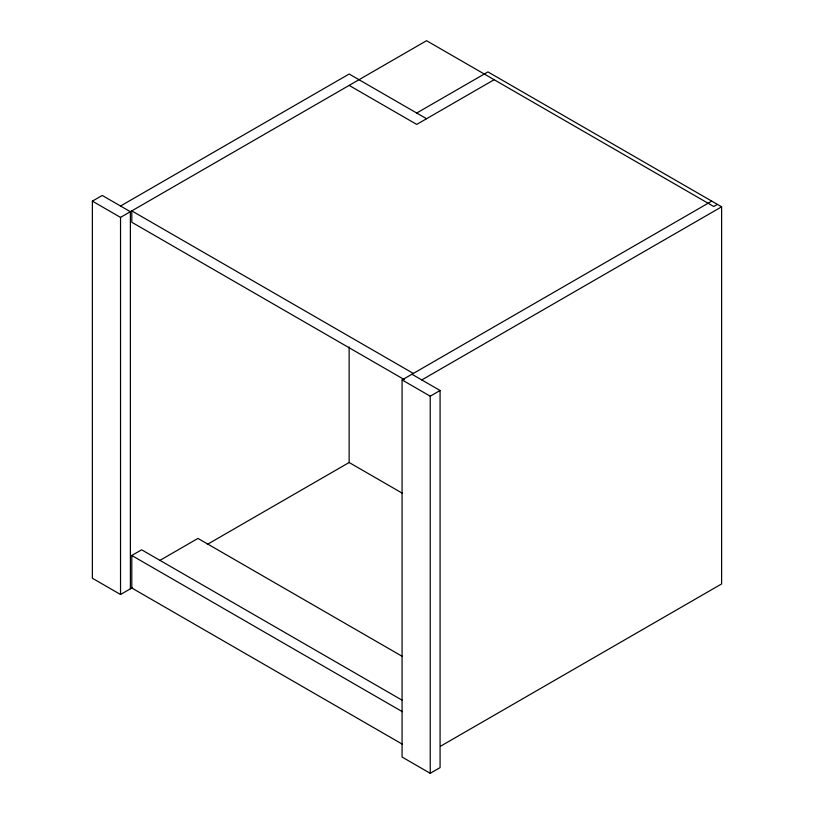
<?xml version="1.0" encoding="UTF-8"?>
<svg xmlns="http://www.w3.org/2000/svg" width="814" height="814" viewBox="0 0 814 814"><rect width="100%" height="100%" fill="white"/><g stroke="black" fill="none" stroke-linecap="round" stroke-linejoin="round"><path stroke-width="1.22" d="M132.58 587.545L120.533 594.495L92.379 578.245L92.379 201.129L102.228 195.441L130.382 211.701L130.382 588.807M120.533 206.013L349.145 74.023L426.567 118.722M92.379 201.129L120.533 217.389L426.567 40.7L713.736 206.502L717.399 204.385M416.717 113.034L487.942 71.907L721.621 206.817L721.621 583.933L440.455 746.265M494.139 79.711L416.717 124.41L349.145 85.399M411.925 374.247L440.079 390.496L440.079 767.612L430.23 773.3L402.075 757.04L402.075 379.935L711.772 201.129M421.784 379.935L721.621 206.817M402.34 744.189L131.797 587.993L131.797 555.484L141.646 549.796L402.289 700.284M402.075 379.935L430.23 396.184L440.079 390.496M160.053 560.307L197.955 538.42L402.513 656.522M207.326 544.393L349.104 462.535M413.339 373.433L131.797 210.887L131.797 222.263L404.538 379.731M402.543 493.345L349.145 462.515L349.145 346.968M131.797 555.484L402.34 711.68M430.23 396.184L430.23 773.3M120.533 217.389L120.533 594.495"/></g></svg>
